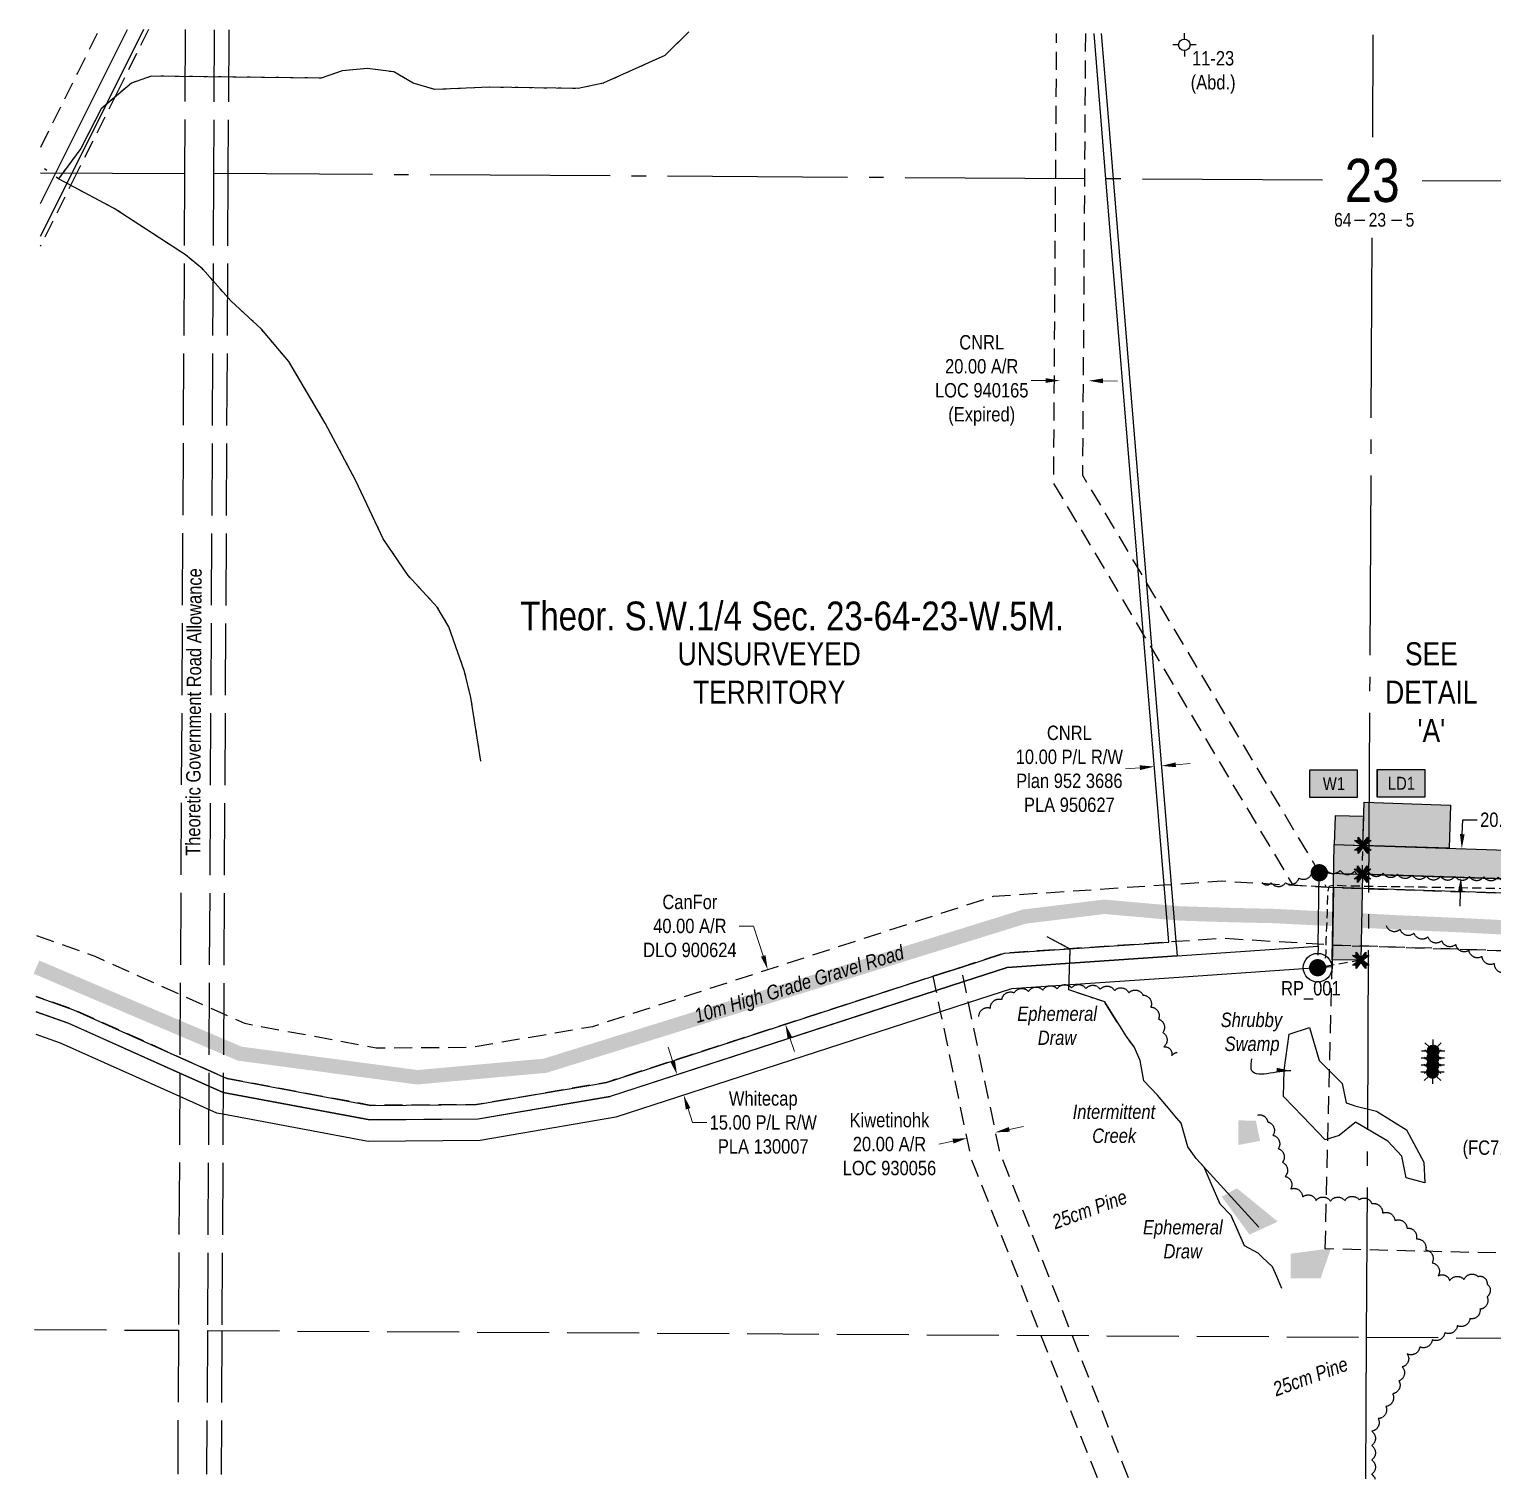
# Model space of a CAD drawing. Extents: x 474266 to 483948, y 6041075 to 6045149.
# Drawn here: x 475355 to 476372, y 6044139 to 6045149 of the extents above; entities that cross this region are included whole.
import ezdxf
from ezdxf.enums import TextEntityAlignment as Align

# ---------------------------------------------------------------- set-up
doc = ezdxf.new("R2010")
doc.units = 0
doc.header["$LTSCALE"] = 5
doc.header["$PDSIZE"] = 0.5
for name, pattern in [('0', [1, 1, 0]), ('foc-ACCESSROAD', [3.75, 2.5, -1.25]), ('foc-QUARTERLINE', [33, 25, -3, 2, -3]), ('foc-TIELINE', [1.875, 1.25, -0.625]), ('foc-TOPO', [1, 0.2, -0.8]), ('foc-TOPO-ephemeral', [6.25, 3.125, -0.625, 0.625, -0.625, 0.625, -0.625]), ('foc-TRAV', [1.875, 1.25, -0.625]), ('foc-UNSURVEYED', [12.5, 10, -2.5]), ('foc-WHEELTRACKS', [2, 0.4, -1.6]), ('UG_PIPE', [1.875, 1.25, -0.625])]:
    doc.linetypes.add(name, pattern=pattern)
doc.layers.get('Defpoints').update_dxf_attribs({"color": 9})
for name, color, linetype in [('10', 1, 'Continuous'), ('35', 37, 'Continuous'), ('9', 3, 'Continuous'), ('AS-PIPE-UG', 44, 'UG_PIPE'), ('AS-ROADS', 254, 'Continuous'), ('AS-UNDERLAY-H', 141, 'Continuous'), ('C-RW', 13, 'Continuous'), ('C-SYMBOL', 7, 'Continuous'), ('C-WS', 13, 'foc-ACCESSROAD'), ('C-WS-S', 8, 'Continuous'), ('DETAIL-T', 7, 'Continuous'), ('F-AR', 190, 'foc-ACCESSROAD'), ('F-RW', 190, 'Continuous'), ('F-WS-S', 8, 'Continuous'), ('L-MON', 1, 'Continuous'), ('L-QSEC', 8, 'foc-QUARTERLINE'), ('L-ROAD-T', 7, 'Continuous'), ('L-SECLBL', 7, 'Continuous'), ('L-TIE', 7, 'foc-TIELINE'), ('L-UNS-T', 3, 'Continuous'), ('L-USEC', 7, 'foc-UNSURVEYED'), ('P-PROPOSED', 10, 'Continuous'), ('P-PROPOSED-H', 21, 'Continuous'), ('P-TEMP-H', 41, 'Continuous'), ('P-TEMP_LOG DECK', 46, 'Continuous'), ('P-TEMP_WORKSPACE', 46, 'Continuous'), ('P-TRAV', 4, 'foc-TRAV'), ('P-TXT', 4, 'Continuous'), ('T-BUSH', 110, '0'), ('T-BUSH-T', 110, 'Continuous'), ('T-CREEK', 160, 'Continuous'), ('T-DRAW', 143, 'foc-TOPO-ephemeral'), ('T-GENERAL', 48, 'foc-TOPO'), ('T-WATER-P3', 160, 'foc-WHEELTRACKS'), ('T-WATER-T', 170, 'Continuous'), ('WETLAND', 143, 'Continuous'), ('WETLAND-T', 146, 'Continuous')]:
    doc.layers.add(name, color=color, linetype=linetype)
for name, color, linetype, lineweight in [('C-RW-T', 13, 'Continuous', 9), ('F-AR-T', 190, 'Continuous', 9), ('F-RW-T', 190, 'Continuous', 9), ('F-WS-T', 190, 'Continuous', 9)]:
    doc.layers.add(name, color=color, linetype=linetype, lineweight=lineweight)
doc.layers.add('P-100m WELL BORE BUFFER', color=7, linetype='Continuous', true_color=0xf5ffd6)
doc.styles.add('175L', font='ARIALN.TTF', dxfattribs={"height": 20})
doc.styles.add('80', font='ARIALN.TTF', dxfattribs={"height": 10})
doc.styles.add('80CG', font='ARIALN.TTF', dxfattribs={"height": 10})
doc.styles.add('80L', font='ARIALN.TTF', dxfattribs={"height": 10})
doc.styles.add('foc-LtypeFont', font='ARIALN.TTF', dxfattribs={"height": 7.35})
doc.styles.add('SIMPLEX', font='ARIALN.TTF')
doc.linetypes.add('foc-TOPO-flowdirection-NOLINE', pattern='A,0,[">",foc-LtypeFont,S=0.3,R=0,X=0,Y=-0.945],-20,[">",foc-LtypeFont,S=0.3,R=0,X=0,Y=-0.945],0', length=20)
doc.dimstyles.new('Compass 5 000', dxfattribs={"dimscale": 5, "dimtxt": 9, "dimasz": 2, "dimexe": 0.2, "dimexo": 0.0625, "dimgap": 0.5, "dimtad": 0, "dimtih": 1, "dimtoh": 1, "dimzin": 0, "dimdsep": 46, "dimtxsty": '80CG', "dimcen": 0.1, "dimse1": 1, "dimse2": 1, "dimclrd": 256, "dimclrt": 256, "dimaunit": 1, "dimadec": 4, "dimazin": 0, "dimtfac": 0.06, "dimtofl": 0, "dimtmove": 0, "dimatfit": 1, "dimfxl": 0.2, "dimtolj": 1, "dimtzin": 0, "dimlwd": -1, "dimarcsym": 0})

# ---------------------------------------------------------------- blocks, each defined once
blk = doc.blocks.new('L-SECLBL')
at = {"layer": '9', "color": 7}
for p, q in [((-5.1, -27.8), (-12.3, -27.8)), ((20.7, -27.8), (13.5, -27.8))]:
    blk.add_line(p, q, dxfattribs=at)
at = {"layer": '10', "color": 2, "style": 'SIMPLEX'}
blk.add_attdef('SEC', text='', height=30, dxfattribs=at).set_placement((0, 0), align=Align.MIDDLE)
at = {"layer": '10', "color": 5, "style": '80L'}
blk.add_attdef('TWP', text='', height=9.5, dxfattribs=at).set_placement((-14.4, -27.4), align=Align.MIDDLE_RIGHT)
blk.add_attdef('RGE', text='', height=9.5, dxfattribs=at).set_placement((3.6, -27.4), align=Align.MIDDLE_CENTER)
blk.add_attdef('MER', text='', height=9.5, dxfattribs=at).set_placement((23.2, -27.4), align=Align.MIDDLE_LEFT)
blk = doc.blocks.new('*D378')
at = {"layer": 'C-RW-T', "transparency": 16777216}
for p, q in [((475802.1, 6044431.9), (475799, 6044441.4)), ((475812.9, 6044398.6), (475816, 6044389.1)), ((475816, 6044389.1), (475826, 6044389.1))]:
    blk.add_line(p, q, dxfattribs=at)
for points in [[(475803.7, 6044432.4), (475800.5, 6044431.4), (475805.2, 6044422.4)], [(475814.5, 6044399.2), (475811.3, 6044398.1), (475809.8, 6044408.1)]]:
    blk.add_solid(points, dxfattribs=at)
at = {"layer": 'Defpoints', "color": 0, "transparency": 16777216}
for p in [(475806.9, 6044423), (475809.8, 6044408.1), (475811.5, 6044408.7)]:
    blk.add_point(p, dxfattribs=at)
at = {"layer": 'C-RW-T', "transparency": 16777216, "insert": (475865.1, 6044389.1), "char_height": 10, "attachment_point": 5, "style": '80CG'}
blk.add_mtext('\\A1;Whitecap\\P15.00 P/L R/W\\PPLA 130007', dxfattribs=at)
blk = doc.blocks.new('*D386')
at = {"layer": 'Defpoints', "color": 0, "transparency": 16777216}
for p in [(475851.5, 6044490), (475868.2, 6044495.4), (475863.8, 6044452)]:
    blk.add_point(p, dxfattribs=at)
at = {"layer": 'F-AR-T', "transparency": 16777216}
for p, q in [((475858.3, 6044525.7), (475848.3, 6044525.7)), ((475865.1, 6044504.9), (475858.3, 6044525.7)), ((475883.6, 6044447.9), (475886.7, 6044438.4))]:
    blk.add_line(p, q, dxfattribs=at)
for points in [[(475866.7, 6044505.4), (475863.5, 6044504.4), (475868.2, 6044495.4)], [(475885.2, 6044448.4), (475882, 6044447.4), (475880.5, 6044457.4)]]:
    blk.add_solid(points, dxfattribs=at)
at = {"layer": 'F-AR-T', "transparency": 16777216, "insert": (475814.1, 6044525.7), "char_height": 10, "attachment_point": 5, "style": '80CG'}
blk.add_mtext('\\A1;CanFor\\P40.00 A/R\\PDLO 900624', dxfattribs=at)
blk = doc.blocks.new('*D388')
at = {"layer": 'Defpoints', "color": 0, "transparency": 16777216}
for p in [(476003, 6044396.1), (476022.6, 6044400.2), (476026.3, 6044382.3)]:
    blk.add_point(p, dxfattribs=at)
at = {"layer": 'F-AR-T', "transparency": 16777216}
for p, q in [((476036.1, 6044384.3), (476045.9, 6044386.4)), ((475996.9, 6044376.2), (475987.1, 6044374.1))]:
    blk.add_line(p, q, dxfattribs=at)
for points in [[(476035.8, 6044386), (476036.4, 6044382.7), (476026.3, 6044382.3)], [(475996.6, 6044377.8), (475997.3, 6044374.5), (476006.7, 6044378.2)]]:
    blk.add_solid(points, dxfattribs=at)
at = {"layer": 'F-AR-T', "transparency": 16777216, "insert": (475952.8, 6044374.1), "char_height": 10, "attachment_point": 5, "style": '80CG'}
blk.add_mtext('\\A1;Kiwetinohk\\P20.00 A/R\\PLOC 930056', dxfattribs=at)
blk = doc.blocks.new('*D389')
at = {"layer": 'Defpoints', "color": 0, "transparency": 16777216}
for p in [(476071.3, 6044908.1), (476071.3, 6044904.8), (476091.3, 6044907.9)]:
    blk.add_point(p, dxfattribs=at)
at = {"layer": 'F-AR-T', "transparency": 16777216}
for p, q in [((476061.3, 6044904.9), (476051.3, 6044904.9)), ((476101.2, 6044904.6), (476111.2, 6044904.5))]:
    blk.add_line(p, q, dxfattribs=at)
for points in [[(476061.3, 6044906.5), (476061.3, 6044903.2), (476071.3, 6044904.8)], [(476101.3, 6044906.3), (476101.2, 6044902.9), (476091.2, 6044904.7)]]:
    blk.add_solid(points, dxfattribs=at)
at = {"layer": 'F-AR-T', "transparency": 16777216, "insert": (476016.9, 6044904.9), "char_height": 10, "attachment_point": 5, "style": '80CG'}
blk.add_mtext('\\A1;CNRL\\P20.00 A/R\\PLOC 940165\\P(Expired)', dxfattribs=at)
blk = doc.blocks.new('GABD')
for p, q in [((-0.81, 0), (-1.62, 0)), ((0, 0.81), (0, 1.62)), ((1.62, 0), (0.81, 0)), ((0, -0.81), (0, -1.62))]:
    blk.add_line(p, q)
blk.add_circle((0, 0), 0.8)
blk = doc.blocks.new('*D373')
at = {"layer": 'Defpoints', "color": 0, "transparency": 16777216}
for p in [(476136.8, 6044636.5), (476136.8, 6044636.5), (476141.8, 6044636.9)]:
    blk.add_point(p, dxfattribs=at)
at = {"layer": 'F-RW-T', "transparency": 16777216}
for p, q in [((476126.9, 6044635.7), (476116.9, 6044634.9)), ((476151.8, 6044637.8), (476161.7, 6044638.6))]:
    blk.add_line(p, q, dxfattribs=at)
for points in [[(476151.6, 6044639.4), (476151.9, 6044636.1), (476141.8, 6044637)], [(476126.7, 6044637.4), (476127, 6044634.1), (476136.8, 6044636.5)]]:
    blk.add_solid(points, dxfattribs=at)
at = {"layer": 'F-RW-T', "transparency": 16777216, "insert": (476077.8, 6044634.9), "char_height": 10, "attachment_point": 5, "style": '80CG'}
blk.add_mtext('\\A1;CNRL\\P10.00 P/L R/W\\PPlan 952 3686\\PPLA 950627', dxfattribs=at)
blk = doc.blocks.new('fdia')
at = {"color": 255, "const_width": 1}
blk.add_lwpolyline([(-0.5, 0, 1), (0.5, 0, 1)], format="xyb", close=True, dxfattribs=at)
blk = doc.blocks.new('Fdiaa')
blk.add_blockref('fdia', (0, 0))
blk = doc.blocks.new('fdib')
at = {"color": 1, "const_width": 1.6}
blk.add_lwpolyline([(-0.4, 0, 1), (0.4, 0, 1)], format="xyb", close=True, dxfattribs=at)
at = {"color": 1}
blk.add_circle((0, 0), 0.8, dxfattribs=at)
blk = doc.blocks.new('Fdibb')
blk.add_blockref('fdib', (0, 0))
blk = doc.blocks.new('fdicc')
for name in ['Fdibb', 'Fdiaa']:
    blk.add_blockref(name, (0, 0))
blk = doc.blocks.new('FDI')
blk.add_blockref('fdicc', (0, 0))
blk = doc.blocks.new('Temp_Area_Small_Pink')
at = {"true_color": 0xff8aff}
h = blk.add_hatch(color=211, dxfattribs=at)
h.dxf.hatch_style = 1
h.paths.add_polyline_path([(-16.8, -9.4), (16.3, -9.4), (16.3, 9.1), (-16.8, 9.1)])
at = {"color": 250}
for points in [[(-17, -9.6), (16.5, -9.6), (16.5, 9.3), (-17, 9.3)], [(-16.9, -9.5), (16.4, -9.5), (16.4, 9.2), (-16.9, 9.2)]]:
    blk.add_lwpolyline(points, close=True, dxfattribs=at)
at = {"color": 250, "style": '80L'}
blk.add_attdef('TEMPORARY', text='', height=9, dxfattribs=at).set_placement((0, -0.1), align=Align.MIDDLE_CENTER)
blk = doc.blocks.new('TEMP')
h = blk.add_hatch(color=255)
h.dxf.hatch_style = 1
h.paths.add_polyline_path([(0, 0.25), (-0.67, 1.15), (-0.67, 0.67), (-1.15, 0.67), (-0.25, 0), (-1.15, -0.67), (-0.67, -0.67), (-0.67, -1.15), (0, -0.25), (0.67, -1.15), (0.67, -0.67), (1.15, -0.67), (0.25, 0), (1.15, 0.67), (0.67, 0.67), (0.67, 1.15)])
h.paths.add_polyline_path([(0.57, 0.85), (0.57, 0.57), (0.85, 0.57), (0.08, 0), (0.85, -0.57), (0.57, -0.57), (0.57, -0.85), (0, -0.08), (-0.57, -0.85), (-0.57, -0.57), (-0.85, -0.57), (-0.08, 0), (-0.85, 0.57), (-0.57, 0.57), (-0.57, 0.85), (0, 0.08)], flags=16)
h = blk.add_hatch(color=1)
h.dxf.hatch_style = 1
h.paths.add_polyline_path([(0, 0.08), (-0.57, 0.85), (-0.57, 0.57), (-0.85, 0.57), (-0.08, 0), (-0.85, -0.57), (-0.57, -0.57), (-0.57, -0.85), (0, -0.08), (0.57, -0.85), (0.57, -0.57), (0.85, -0.57), (0.08, 0), (0.85, 0.57), (0.57, 0.57), (0.57, 0.85)])
at = {"color": 1}
for p, q in [((-0.08, 0), (0.08, 0)), ((0, 0.08), (0, -0.08))]:
    blk.add_line(p, q, dxfattribs=at)
at = {"color": 255, "flags": 128}
blk.add_lwpolyline([(-0.25, 0), (-1.15, 0.67), (-0.67, 0.67), (-0.67, 1.15), (0, 0.25), (0.67, 1.15), (0.67, 0.67), (1.15, 0.67), (0.25, 0), (1.15, -0.67), (0.67, -0.67), (0.67, -1.15), (0, -0.25), (-0.67, -1.15), (-0.67, -0.67), (-1.15, -0.67)], close=True, dxfattribs=at)
at = {"color": 1, "flags": 128}
blk.add_lwpolyline([(-0.08, 0), (-0.85, 0.57), (-0.57, 0.57), (-0.57, 0.85), (0, 0.08), (0.57, 0.85), (0.57, 0.57), (0.85, 0.57), (0.08, 0), (0.85, -0.57), (0.57, -0.57), (0.57, -0.85), (0, -0.08), (-0.57, -0.85), (-0.57, -0.57), (-0.85, -0.57)], close=True, dxfattribs=at)
blk = doc.blocks.new('*D572')
at = {"layer": 'Defpoints', "color": 0, "transparency": 16777216}
for p in [(476350.5, 6044579.5), (476361.2, 6044579.2), (476360.5, 6044559.2)]:
    blk.add_point(p, dxfattribs=at)
at = {"layer": 'P-TXT', "transparency": 16777216}
for p, q in [((476350.8, 6044589.5), (476351.2, 6044599.5)), ((476351.2, 6044599.5), (476361.2, 6044599.5)), ((476349.5, 6044549.5), (476349.2, 6044539.5))]:
    blk.add_line(p, q, dxfattribs=at)
for points in [[(476349.2, 6044589.6), (476352.5, 6044589.4), (476350.5, 6044579.5)], [(476347.9, 6044549.6), (476351.2, 6044549.5), (476349.9, 6044559.5)]]:
    blk.add_solid(points, dxfattribs=at)
at = {"layer": 'P-TXT', "transparency": 16777216, "insert": (476377.6, 6044599.5), "char_height": 10, "attachment_point": 5, "style": '80CG'}
blk.add_mtext('\\A1;20.00', dxfattribs=at)
blk = doc.blocks.new('GAS')
h = blk.add_hatch(color=255)
h.dxf.hatch_style = 1
edge = h.paths.add_edge_path()
edge.add_arc((0, 0), 0.9, 0, 360)
for p, q in [((-0.81, 0), (-1.62, 0)), ((-0.57, 0.57), (-1.14, 1.14)), ((0, 0.81), (0, 1.62)), ((0.57, 0.57), (1.14, 1.14)), ((1.62, 0), (0.81, 0)), ((-0.57, -0.57), (-1.14, -1.14)), ((0, -0.81), (0, -1.62)), ((1.14, -1.14), (0.57, -0.57))]:
    blk.add_line(p, q)
blk.add_circle((0, 0), 0.8)

msp = doc.modelspace()

# ---------------------------------------------------------------- hatches: boundary and pattern name
at = {"layer": 'AS-UNDERLAY-H'}
h = msp.add_hatch(color=256, dxfattribs=at)
h.dxf.hatch_style = 1
h.paths.add_polyline_path([(476195.124, 6044390.666), (476207.446, 6044390.288), (476210.286, 6044376.403), (476195.124, 6044373.474)])
h = msp.add_hatch(color=256, dxfattribs=at)
h.dxf.hatch_style = 1
h.paths.add_polyline_path([(476202.971, 6044311.217), (476222.698, 6044320.234), (476194.247, 6044343.422), (476183.739, 6044337.575)])
h = msp.add_hatch(color=256, dxfattribs=at)
h.dxf.hatch_style = 1
h.paths.add_polyline_path([(476231.496, 6044297.941), (476259.588, 6044301.69), (476252.425, 6044280.748), (476231.496, 6044280.748)])
at = {"layer": 'P-PROPOSED-H'}
h = msp.add_hatch(color=256, dxfattribs=at)
h.dxf.hatch_style = 1
h.paths.add_polyline_path([(478852.335, 6044304.301), (478872.914, 6044302.275), (478898.16, 6044301.069), (478899.116, 6044321.036), (478945.536, 6044318.818), (478943.867, 6044283.876), (478897.443, 6044286.094), (478871.821, 6044287.318), (478836.649, 6044290.78), (478841.896, 6044395.837), (478483.606, 6044430.18), (478374.101, 6044449.485), (478347.917, 6044456.808), (478120.448, 6044544.958), (477881.321, 6044574.361), (477815.392, 6044576.69), (477616.242, 6044572.426), (477461.158, 6044542.527), (477411.425, 6044541.682), (477344.799, 6044543.81), (477066.039, 6044565.202), (476928.894, 6044563.205), (476634.661, 6044570.976), (476634.551, 6044550.982), (476515.047, 6044554.139), (476281.464, 6044561.755), (476280.419, 6044501.871), (476260.432, 6044502.22), (476261.831, 6044582.395), (476515.637, 6044574.12), (476614.674, 6044571.504), (476614.784, 6044591.497), (476929.012, 6044583.198), (477066.66, 6044585.203), (477345.883, 6044563.775), (477411.574, 6044561.677), (477459.081, 6044562.484), (477614.121, 6044592.375), (477815.531, 6044596.687), (477882.897, 6044594.307), (478125.354, 6044564.495), (478354.235, 6044475.797), (478378.539, 6044469), (478486.299, 6044450.003), (478857.833, 6044414.391)])
at = {"layer": 'P-TEMP-H'}
h = msp.add_hatch(color=256, dxfattribs=at)
h.dxf.hatch_style = 1
h.paths.add_polyline_path([(476281.81, 6044581.744), (476282.787, 6044611.712), (476342.724, 6044609.758), (476341.747, 6044579.789)])
h = msp.add_hatch(color=256, dxfattribs=at)
h.dxf.hatch_style = 1
h.paths.add_polyline_path([(476261.831, 6044582.395), (476281.81, 6044581.744), (476282.462, 6044601.722), (476262.483, 6044602.374)])

# ---------------------------------------------------------------- linework, layer by layer
at = {"layer": '35', "color": 3}
msp.add_circle((476250.34, 6044496.709), 9.995, dxfattribs=at)
at = {"layer": 'AS-PIPE-UG', "flags": 128}
msp.add_lwpolyline([(476710.694, 6044541.22), (476700.736, 6044541.355), (476689.638, 6044541.328), (476575.792, 6044544.873), (476447.53, 6044549.3), (476379.869, 6044551.633), (476324.729, 6044552.605), (476267.385, 6044553.515), (476261.826, 6044553.913), (476258.018, 6044553.218), (476257.158, 6044547.886), (476256.938, 6044535.067), (476256.52, 6044525.184), (476256.136, 6044516.115), (476255.988, 6044511.945), (476255.958, 6044506.952), (476255.568, 6044503.403)], dxfattribs=at)
at = {"layer": 'AS-ROADS', "const_width": 9.995, "flags": 128}
msp.add_lwpolyline([(476399.84, 6044523.738), (476351.836, 6044526.173), (476304.929, 6044528.239), (476259.912, 6044530.665), (476219.077, 6044532.68), (476191.639, 6044533.267), (476154.557, 6044534.433), (476102.16, 6044539.071), (476046.458, 6044532.239), (475713.48, 6044428.588), (475624.722, 6044420.575), (475501.32, 6044436.979), (475360.052, 6044497.125)], dxfattribs=at)
at = {"layer": 'C-RW'}
for points in [[(475359.889, 6044466.122), (475382.209, 6044458.203), (475459.666, 6044423.492), (475489.755, 6044410.104), (475591.77, 6044391.03), (475666.709, 6044391.592), (475667.043, 6044391.622), (475758.622, 6044407.319), (475758.982, 6044407.408), (475985.287, 6044480.915), (476004.422, 6044487.13), (476034.63, 6044496.944), (476152.664, 6044504.862), (476250.603, 6044511.757), (476251.492, 6044562.732), (476515.048, 6044554.172)], [(476514.754, 6044544.182), (476261.308, 6044552.413), (476260.349, 6044497.415), (476153.825, 6044489.906), (476037.501, 6044482.104), (476007.505, 6044472.359), (475988.37, 6044466.143), (475762.59, 6044392.801), (475668.379, 6044376.64), (475590.599, 6044376.019), (475489.675, 6044394.869), (475485.309, 6044395.685), (475459.58, 6044407.189), (475376.714, 6044444.243), (475359.805, 6044450.238)]]:
    msp.add_lwpolyline(points, dxfattribs=at)
at = {"layer": 'C-WS', "flags": 128}
msp.add_lwpolyline([(476255.629, 6044301.33), (476260.349, 6044497.415), (476260.611, 6044512.436), (476522.215, 6044503.991), (476517.115, 6044294.95)], close=True, dxfattribs=at)
at = {"layer": 'F-AR'}
for points in [[(475437.889, 6045148.831), (475415.854, 6045104.673), (475388.148, 6045049.149), (475362.695, 6044998.14)], [(475363.059, 6045067.1), (475388.593, 6045118.273), (475403.916, 6045148.979)]]:
    msp.add_lwpolyline(points, dxfattribs=at)
at = {"layer": 'F-AR', "flags": 128}
for points in [[(476088.967, 6045145.984), (476088.292, 6045042.748), (476086.961, 6044838.972), (476120.855, 6044781.936), (476126.682, 6044772.132), (476251.492, 6044562.732), (476256.208, 6044552.717), (476233.39, 6044554.077), (476130.359, 6044726.804), (476124.54, 6044736.595), (476066.954, 6044833.495), (476068.303, 6045042.864), (476068.968, 6045146.071)], [(475360.168, 6044519.044), (475400.705, 6044504.667), (475459.954, 6044478.12), (475490.043, 6044464.638), (475504.583, 6044458.123), (475596.033, 6044441.011), (475662.25, 6044441.498), (475746.6, 6044455.938), (476025.056, 6044546.381), (476143.581, 6044554.353), (476148.588, 6044554.56), (476183.806, 6044557.031), (476261.308, 6044552.413), (476514.754, 6044544.182), (476928.696, 6044533.232), (477065.108, 6044535.201), (477343.172, 6044513.862), (477411.201, 6044511.69), (477464.274, 6044512.591), (477619.424, 6044542.503), (477815.183, 6044546.694), (477878.958, 6044544.442), (478113.089, 6044515.653), (478338.439, 6044428.324), (478367.444, 6044420.212), (478479.566, 6044400.446), (478853.957, 6044364.56), (478876.251, 6044362.423), (479004.406, 6044356.061), (479139.039, 6044348.004), (479558.838, 6044337.336), (479612.179, 6044335.981), (479658.84, 6044337.358)], [(479658.613, 6044297.354), (479612.273, 6044295.987), (479558.611, 6044297.35), (479137.351, 6044308.054), (479003.058, 6044316.071), (478873.261, 6044322.271), (478621.484, 6044347.11), (478474.18, 6044360.8), (478358.568, 6044381.181), (478325.803, 6044390.345), (478103.277, 6044476.579), (477875.806, 6044504.549), (477814.905, 6044506.7), (477623.666, 6044502.606), (477468.429, 6044472.677), (477410.902, 6044471.7), (477341.004, 6044473.932), (477063.864, 6044495.2), (476928.456, 6044493.246), (476513.576, 6044504.22), (476260.01, 6044512.455), (476184.533, 6044517.017), (476151.845, 6044514.824), (476146.858, 6044514.49), (476133.208, 6044513.574), (476032.723, 6044506.833), (476002.368, 6044496.973), (475983.233, 6044490.758), (475756.223, 6044417.027), (475665.822, 6044401.547), (475592.499, 6044401.002), (475492.596, 6044419.69), (475489.812, 6044420.937), (475459.723, 6044434.418), (475385.845, 6044467.518), (475359.944, 6044476.704)], [(476097.262, 6044142.119), (476058.145, 6044241.196), (476009.709, 6044363.884), (475988.37, 6044466.143), (475985.287, 6044480.917), (475983.233, 6044490.758), (476002.368, 6044496.973), (476004.422, 6044487.132), (476007.505, 6044472.359), (476028.955, 6044369.604), (476079.696, 6044241.072), (476118.797, 6044142.033)]]:
    msp.add_lwpolyline(points, dxfattribs=at)
at = {"layer": 'F-RW'}
for points in [[(475434.495, 6045148.845), (475384.754, 6045049.168), (475362.731, 6045005.036)], [(475362.851, 6045027.792), (475373.55, 6045049.233), (475423.283, 6045148.894)], [(476099.967, 6045145.936), (476104.969, 6045085.095), (476108.266, 6045044.963), (476130.509, 6044774.365), (476134.252, 6044728.832), (476148.588, 6044554.56), (476151.845, 6044514.824), (476151.918, 6044513.938), (476152, 6044512.931), (476152.664, 6044504.862), (476034.63, 6044496.944), (476004.422, 6044487.132), (475985.287, 6044480.917), (475758.623, 6044407.298), (475666.709, 6044391.558), (475591.609, 6044391), (475489.755, 6044410.053), (475459.666, 6044423.492), (475382.126, 6044458.233), (475359.889, 6044466.12)], [(475359.944, 6044476.704), (475385.845, 6044467.518), (475459.723, 6044434.418), (475489.812, 6044420.937), (475492.596, 6044419.69), (475592.499, 6044401.002), (475665.822, 6044401.547), (475756.223, 6044417.027), (475983.233, 6044490.758), (476002.368, 6044496.973), (476032.723, 6044506.833), (476133.208, 6044513.574), (476146.858, 6044514.49), (476143.581, 6044554.353), (476128.432, 6044738.649), (476124.689, 6044784.179), (476103.249, 6045044.993), (476094.95, 6045145.958)]]:
    msp.add_lwpolyline(points, dxfattribs=at)
at = {"layer": 'L-QSEC'}
for p, q in [((476288.777, 6045145.11), (476288.415, 6045073.939)), ((475362.965, 6045049.301), (475462.964, 6045048.719)), ((476253.651, 6045044.141), (475483.08, 6045048.618)), ((477093.458, 6045039.261), (476322.932, 6045043.738)), ((476288.059, 6045003.94), (476284.172, 6044239.897)), ((476284.172, 6044239.897), (476283.671, 6044141.368))]:
    msp.add_line(p, q, dxfattribs=at)
at = {"layer": 'L-TIE'}
msp.add_line((476280.419, 6044501.871), (476250.34, 6044496.709), dxfattribs=at)
at = {"layer": 'L-USEC'}
for p, q in [((475463.491, 6045148.719), (475462.964, 6045048.719)), ((475483.608, 6045148.631), (475483.08, 6045048.612)), ((475493.671, 6045148.587), (475493.143, 6045048.559)), ((475462.964, 6045048.719), (475458.723, 6044244.692)), ((475483.08, 6045048.612), (475478.839, 6044244.586)), ((475493.143, 6045048.559), (475488.902, 6044244.533)), ((475358.724, 6044245.275), (475458.723, 6044244.692)), ((475458.723, 6044244.692), (475458.195, 6044144.694)), ((475478.839, 6044244.586), (475478.312, 6044144.613)), ((475478.839, 6044244.575), (476284.172, 6044239.897)), ((475488.902, 6044244.533), (475488.375, 6044144.573)), ((476284.172, 6044239.897), (477089.516, 6044235.225))]:
    msp.add_line(p, q, dxfattribs=at)
at = {"layer": 'P-PROPOSED', "flags": 128}
msp.add_lwpolyline([(476515.047, 6044554.139), (476281.464, 6044561.755), (476280.419, 6044501.871), (476260.432, 6044502.22), (476261.831, 6044582.395), (476515.637, 6044574.12)], dxfattribs=at)
at = {"layer": 'P-TEMP_LOG DECK'}
msp.add_lwpolyline([(476281.81, 6044581.744), (476282.787, 6044611.712), (476342.724, 6044609.758), (476341.747, 6044579.789)], close=True, dxfattribs=at)
at = {"layer": 'P-TEMP_WORKSPACE'}
msp.add_lwpolyline([(476261.831, 6044582.395), (476281.81, 6044581.744), (476282.462, 6044601.722), (476262.483, 6044602.374)], close=True, dxfattribs=at)
at = {"layer": 'P-TRAV'}
for p, q in [((476281.464, 6044561.755), (476281.813, 6044581.744)), ((476250.603, 6044511.757), (476250.34, 6044496.709))]:
    msp.add_line(p, q, dxfattribs=at)
at = {"layer": 'T-BUSH', "flags": 128}
for points in [[(476211.866, 6044555.888, 0.52056705), (476218.12, 6044555.83, 0.52056705), (476228.115, 6044555.738, 0.52056705), (476237.387, 6044558.996, 0.52056705), (476246.458, 6044563.194, 0.52056705), (476255.984, 6044565.108, 0.52056705), (476265.958, 6044564.453, 0.52056705), (476275.931, 6044563.797, 0.52056705), (476285.904, 6044563.142, 0.52056705), (476295.877, 6044562.487, 0.52056705), (476305.851, 6044561.832, 0.52056705), (476315.824, 6044561.176, 0.52056705), (476325.797, 6044560.521, 0.52056705), (476335.789, 6044560.339, 0.52056705), (476345.783, 6044560.205, 0.52056705), (476355.777, 6044560.071, 0.52056705), (476365.771, 6044559.937, 0.52056705), (476375.765, 6044559.803, 0.52056705), (476385.758, 6044559.669, 0.52056705), (476395.752, 6044559.535, 0.52056705), (476405.746, 6044559.402, 0.52056705), (476415.74, 6044559.268, 0.52056705), (476425.734, 6044559.134, 0.52056705), (476435.728, 6044559, 0.52056705), (476445.721, 6044558.866, 0.52056705), (476455.713, 6044558.606, 0.52056705), (476465.704, 6044558.347, 0.52056705), (476475.696, 6044558.087, 0.52056705), (476485.687, 6044557.827, 0.52056705), (476495.678, 6044557.567, 0.52056705), (476505.67, 6044557.308, 0.52056705), (476515.661, 6044557.046, 0.52056705), (476525.652, 6044556.772, 0.52056705), (476535.643, 6044556.497, 0.52056705), (476545.634, 6044556.223, 0.52056705), (476555.625, 6044555.948, 0.52056705), (476565.616, 6044555.674, 0.52056705), (476575.607, 6044555.399, 0.52056705), (476585.598, 6044555.125, 0.52056705), (476595.589, 6044554.85, 0.52056705), (476605.58, 6044554.576, 0.52056705), (476614.771, 6044555.5, 0.52056705), (476618.361, 6044564.828, 0.52056705), (476621.951, 6044574.156, 0.52056705), (476625.541, 6044583.484, 0.52056705), (476629.13, 6044592.812, 0.52056705), (476632.108, 6044602.259, 0.52056705), (476632.299, 6044612.252, 0.52056705), (476632.489, 6044622.245, 0.52056705), (476632.679, 6044632.238, 0.52056705), (476632.869, 6044642.231, 0.43002723), (476634.339, 6044650.964, 0.31050925), (476631.96, 6044657.453, 0.52056705), (476632.023, 6044667.448, 0.52056705), (476632.087, 6044677.442, 0.52056705), (476632.15, 6044687.437, 0.52056705), (476632.214, 6044697.431, 0.52056705), (476632.278, 6044707.426, 0.52056705), (476632.341, 6044717.42, 0.52056705), (476632.405, 6044727.415, 0.52056705), (476632.469, 6044737.409, 0.52056705), (476632.229, 6044747.178, 0.52056705), (476623.685, 6044750.908, 0.52056705), (476622.181, 6044760.79, 0.52056705), (476622.038, 6044770.008, 0.52056705), (476630.745, 6044774.917, 0.52056705), (476631.528, 6044784.398, 0.52056705), (476631.424, 6044794.392, 0.52056705), (476623.22, 6044797.301, 0.52056705), (476622.953, 6044807.292, 0.52056705), (476622.217, 6044816.823, 0.52056705), (476612.232, 6044817.263, 0.52056705), (476602.919, 6044818.344, 0.52056705), (476602.966, 6044828.339, 0.52056705), (476603.013, 6044838.333, 0.52056705), (476603.059, 6044848.328, 0.52056705), (476603.106, 6044858.323, 0.52056705), (476603.153, 6044868.317, 0.52056705), (476603.199, 6044878.312, 0.52056705), (476607.312, 6044883.792, 0.52056705), (476617.256, 6044882.794, 0.52056705), (476627.201, 6044881.797, 0.52056705), (476633.12, 6044887.792, 0.52056705), (476633.15, 6044897.787, 0.52056705), (476633.18, 6044907.781, 0.52056705), (476633.21, 6044917.776, 0.52056705), (476633.24, 6044927.771, 0.52056705), (476633.27, 6044937.765, 0.52056705), (476633.3, 6044947.76, 0.52056705), (476633.329, 6044957.755, 0.52056705), (476633.359, 6044967.749, 0.52056705), (476633.389, 6044977.744, 0.52056705), (476633.419, 6044987.739, 0.52056705), (476633.449, 6044997.734, 0.52056705), (476633.479, 6045007.728, 0.52056705), (476633.509, 6045017.723, 0.52056705), (476633.539, 6045027.718, 0.52056705), (476628.668, 6045034.677, 0.52056705), (476626.119, 6045044.341, 0.52056705), (476623.569, 6045054.005, 0.52056705), (476623.143, 6045063.979, 0.52056705), (476622.83, 6045073.969, 0.52056705), (476622.517, 6045083.958, 0.52056705), (476618.541, 6045088.534, 0.52056705), (476612.042, 6045091.879, 0.52056705), (476608.019, 6045101.029, 0.52056705), (476604.819, 6045109.913, 0.52056705), (476612.043, 6045115.429, 0.52056705), (476607.932, 6045124.539, 0.52056705), (476603.82, 6045133.649, 0.52056705), (476599.709, 6045142.759, 0.04504721), (476600.182, 6045143.749, 0.04504721)], [(476297.956, 6044525.966, 0.52056705), (476307.601, 6044523.347, 0.52056705), (476317.247, 6044520.729, 0.52056705), (476326.893, 6044518.111, 0.52056705), (476336.538, 6044515.492, 0.52056705), (476346.184, 6044512.874, 0.52056705), (476355.302, 6044508.809, 0.52056705), (476364.359, 6044504.584, 0.52056705), (476373.036, 6044499.726, 0.52056705), (476380.966, 6044493.643, 0.52056705), (476388.897, 6044487.56, 0.52056705), (476396.828, 6044481.478, 0.52056705), (476404.774, 6044475.415, 0.52056705), (476412.72, 6044469.353, 0.52056705), (476420.665, 6044463.29, 0.52056705), (476427.255, 6044456.038, 0.52056705), (476432.3, 6044447.738, 0.52056705), (476442.267, 6044448.481, 0.52056705), (476451.587, 6044450.884, 0.52056705), (476459.427, 6044457.083, 0.52056705), (476467.385, 6044463.115, 0.52056705), (476475.862, 6044468.41, 0.52056705), (476485.466, 6044470.129, 0.52056705), (476495.363, 6044469.892, 0.52056705), (476504.358, 6044465.534, 0.52056705), (476513.108, 6044460.772, 0.52056705), (476521.106, 6044454.777, 0.52056705), (476528.185, 6044447.845, 0.52056705), (476534.281, 6044439.925, 0.52056705), (476540.417, 6044432.038, 0.52056705), (476547.044, 6044424.556, 0.52056705), (476553.67, 6044417.073, 0.52056705), (476562.413, 6044412.375, 0.52056705), (476570.743, 6044406.99, 0.52056705), (476578.333, 6044400.488, 0.52056705), (476582.68, 6044391.853, 0.52056705), (476584.54, 6044382.11, 0.52056705), (476584.54, 6044372.116, 0.52056705), (476580.032, 6044363.615, 0.52056705), (476573.813, 6044355.791, 0.52056705), (476567.593, 6044347.968, 0.52056705), (476561.481, 6044340.06, 0.52056705), (476555.395, 6044332.132, 0.52056705), (476551.171, 6044323.487, 0.52056705), (476551.481, 6044313.654, 0.52056705), (476554.551, 6044304.142, 0.52056705), (476557.621, 6044294.631, 0.52056705), (476561.467, 6044285.534, 0.52056705), (476567.668, 6044277.695, 0.52056705), (476573.869, 6044269.857, 0.52056705), (476582.284, 6044264.957, 0.52056705), (476591.529, 6044261.16, 0.52056705), (476600.775, 6044257.363, 0.52056705), (476610.02, 6044253.565, 0.52056705), (476618.191, 6044247.827, 0.52056705), (476626.303, 6044241.988, 0.52056705), (476634.414, 6044236.149, 0.52056705), (476642.735, 6044230.631, 0.52056705), (476651.364, 6044225.589, 0.52056705), (476659.993, 6044220.546, 0.52056705), (476668.623, 6044215.503, 0.52056705), (476677.252, 6044210.46, 0.52056705), (476685.881, 6044205.417, 0.52056705), (476694.511, 6044200.375, 0.52056705), (476703.14, 6044195.332, 0.52056705), (476711.769, 6044190.289, 0.52056705), (476717.81, 6044182.894, 0.52056705), (476721.657, 6044173.669, 0.52056705), (476725.522, 6044164.458, 0.52056705), (476733.429, 6044158.345, 0.52056705), (476741.336, 6044152.231, 0.52056705), (476749.243, 6044146.118, 0.52056705), (476758.13, 6044141.603, 0.094872), (476758.934, 6044139.454, 0.094872)], [(476014.936, 6044462.714, -0.52056705), (476022.954, 6044468.681, -0.52056705), (476030.972, 6044474.649, -0.52056705), (476039.507, 6044479.263, -0.52056705), (476049.46, 6044480.178, -0.52056705), (476059.413, 6044481.092, -0.52056705), (476069.366, 6044482.007, -0.52056705), (476079.324, 6044482.678, -0.52056705), (476089.306, 6044482.188, -0.52056705), (476099.289, 6044481.697, -0.52056705), (476109.24, 6044480.908, -0.52056705), (476119.11, 6044479.33, -0.52056705), (476128.979, 6044477.751, -0.52056705), (476134.397, 6044469.386, -0.52056705), (476139.777, 6044460.963, -0.52056705), (476142.737, 6044451.733, -0.52056705), (476143.485, 6044441.767, -0.52056705), (476148.935, 6044435.6, -0.18932452), (476152.765, 6044437.886, -0.18932452)], [(476208.892, 6044394.346, -0.44036677), (476215.618, 6044389.56, -0.52056705), (476219.304, 6044380.27, -0.52056705), (476222.99, 6044370.98, -0.52056705), (476225.867, 6044361.454, -0.52056705), (476227.738, 6044351.636, -0.52056705), (476231.608, 6044342.988, -0.52056705), (476239.875, 6044337.37, -0.52056705), (476249.291, 6044335.013, -0.52056705), (476259.268, 6044334.427, -0.52056705), (476269.248, 6044334.884, -0.52056705), (476279.227, 6044335.439, -0.52056705), (476287.948, 6044332.698, -0.52056705), (476295.386, 6044326.103, -0.52056705), (476303.997, 6044321.027, -0.52056705), (476312.454, 6044315.77, -0.52056705), (476318.96, 6044308.183, -0.52056705), (476325.467, 6044300.596, -0.52056705), (476329.883, 6044291.649, -0.52056705), (476334.182, 6044282.626, -0.52056705), (476342.072, 6044279.074, -0.52056705), (476352.017, 6044280.07, -0.52056705), (476361.761, 6044282.126, -0.52056705), (476368.118, 6044276.745, -0.52056705), (476368.065, 6044268.079, -0.52056705), (476363.162, 6044259.369, -0.52056705), (476356.129, 6044252.795, -0.52056705), (476347.409, 6044247.909, -0.52056705), (476338.69, 6044243.024, -0.52056705), (476329.989, 6044238.107, -0.52056705), (476321.29, 6044233.185, -0.52056705), (476312.591, 6044228.264, -0.52056705), (476309.194, 6044219.244, -0.52056705), (476306.849, 6044209.551, -0.52056705), (476302.445, 6044200.579, -0.52056705), (476297.769, 6044191.76, -0.52056705), (476292.421, 6044183.316, -0.52056705), (476287.889, 6044174.589, -0.52056705), (476287.889, 6044164.594, -0.52056705), (476287.889, 6044154.6, -0.52056705), (476287.889, 6044144.605, -0.16950741), (476290.238, 6044141.342, -0.16950741)]]:
    msp.add_lwpolyline(points, format="xyb", dxfattribs=at)
at = {"layer": 'T-CREEK'}
msp.add_lwpolyline([(476171.564, 6044358.044), (476166.018, 6044364.134), (476160.242, 6044372.203), (476155.405, 6044388.753), (476152.455, 6044392.257), (476145.396, 6044400.64), (476139.169, 6044408.041), (476129.598, 6044418.14), (476126.979, 6044432.211)], dxfattribs=at)
at = {"layer": 'T-CREEK', "linetype": 'foc-TOPO-flowdirection-NOLINE', "flags": 128}
msp.add_lwpolyline([(476209.526, 6044316.358), (476166.018, 6044364.134), (476160.242, 6044372.203), (476155.405, 6044388.753), (476152.455, 6044392.257), (476145.396, 6044400.64), (476139.169, 6044408.041), (476129.598, 6044418.14), (476126.979, 6044432.211)], dxfattribs=at)
at = {"layer": 'T-DRAW', "flags": 128}
msp.add_lwpolyline([(476126.979, 6044432.211), (476122.788, 6044441.758), (476117.454, 6044448.931), (476102.362, 6044472.902), (476077.479, 6044481.363), (476078.309, 6044509.658), (476062.344, 6044518.191)], dxfattribs=at)
at = {"layer": 'T-DRAW', "linetype": 'foc-TOPO-flowdirection-NOLINE', "flags": 128}
for points in [[(476126.979, 6044432.211), (476122.788, 6044441.758), (476117.454, 6044448.931), (476102.362, 6044472.902), (476077.479, 6044481.363), (476078.309, 6044509.658), (476062.344, 6044518.191)], [(476225.453, 6044273.816), (476221.984, 6044281.988), (476219.086, 6044288.817), (476211.847, 6044295.629), (476209.064, 6044298.248), (476199.467, 6044303.434), (476190.178, 6044324.473), (476182.609, 6044332.328), (476176.418, 6044346.651), (476171.564, 6044358.044)]]:
    msp.add_lwpolyline(points, dxfattribs=at)
at = {"layer": 'T-DRAW'}
msp.add_lwpolyline([(476225.453, 6044273.816), (476221.984, 6044281.988), (476219.086, 6044288.817), (476211.847, 6044295.629), (476209.064, 6044298.248), (476199.467, 6044303.434), (476190.178, 6044324.473), (476182.609, 6044332.328), (476176.418, 6044346.651), (476171.564, 6044358.044)], dxfattribs=at)
at = {"layer": 'T-WATER-P3', "flags": 128}
for points in [[(475813.312, 6045147.189), (475796.713, 6045130.736), (475753.965, 6045111.424), (475736.581, 6045107.825), (475675.164, 6045108.663), (475636.929, 6045107.013), (475621.842, 6045111.524), (475608.459, 6045119.355), (475589.838, 6045121.67), (475572.563, 6045120.051), (475557.786, 6045115.007), (475439.868, 6045116.441), (475425.996, 6045111.555), (475404.903, 6045093.637), (475390.906, 6045066.12), (475375.271, 6045045.049)], [(475375.271, 6045045.049), (475363.22, 6045053.765), (475362.989, 6045053.856)], [(475375.271, 6045045.049), (475363.22, 6045053.765), (475362.989, 6045053.856)], [(475668.935, 6044640.251), (475661.962, 6044684.611), (475657.589, 6044702.491), (475646.575, 6044733.74), (475638.557, 6044747.386), (475618.25, 6044769.436), (475601.028, 6044794.833), (475582.063, 6044835.102), (475560.694, 6044875.251), (475535.423, 6044918.076), (475516.387, 6044940.455), (475495.065, 6044960.248), (475475.482, 6044982.4), (475463.527, 6044992.179), (475413.98, 6045024.488), (475375.271, 6045045.049)]]:
    msp.add_lwpolyline(points, dxfattribs=at)
at = {"layer": 'T-WATER-P3', "linetype": 'foc-TOPO-flowdirection-NOLINE', "flags": 128}
for points in [[(475813.312, 6045147.189), (475796.713, 6045130.736), (475753.965, 6045111.424), (475736.581, 6045107.825), (475675.164, 6045108.663), (475636.929, 6045107.013), (475621.842, 6045111.524), (475608.459, 6045119.355), (475589.838, 6045121.67), (475572.563, 6045120.051), (475557.786, 6045115.007), (475439.868, 6045116.441), (475425.996, 6045111.555), (475404.903, 6045093.637), (475390.906, 6045066.12), (475375.271, 6045045.049)], [(475668.935, 6044640.251), (475661.962, 6044684.611), (475657.589, 6044702.491), (475646.575, 6044733.74), (475638.557, 6044747.386), (475618.25, 6044769.436), (475601.028, 6044794.833), (475582.063, 6044835.102), (475560.694, 6044875.251), (475535.423, 6044918.076), (475516.387, 6044940.455), (475495.065, 6044960.248), (475475.482, 6044982.4), (475463.527, 6044992.179), (475413.98, 6045024.488), (475375.271, 6045045.049)]]:
    msp.add_lwpolyline(points, dxfattribs=at)
at = {"layer": 'WETLAND'}
msp.add_lwpolyline([(476226.571, 6044407.277), (476227.125, 6044425.541), (476230.46, 6044450.639), (476244.671, 6044455.132), (476251.417, 6044432.264), (476267.353, 6044416.198), (476270.148, 6044402.899), (476275.091, 6044401.179), (476276.171, 6044400.803), (476291.283, 6044396.995), (476312.043, 6044384.099), (476324.209, 6044361.656), (476324.845, 6044347.089), (476311.869, 6044350.709), (476308.743, 6044365.644), (476299.185, 6044376.173), (476276.645, 6044389.256), (476276.162, 6044388.863), (476265.261, 6044379.994), (476255.593, 6044377.068), (476239.951, 6044393.35), (476226.571, 6044407.277)], close=True, dxfattribs=at)

# ---------------------------------------------------------------- block references
at = {"layer": 'C-WS-S', "xscale": 5.000000000000053, "yscale": 5.000000000000053, "zscale": 5.000000000000053}
for p in [(476330.579, 6044438.796), (476330.298, 6044428.96), (476330.438, 6044433.878), (476330.157, 6044424.042)]:
    msp.add_blockref('GAS', p, dxfattribs=at)
at = {"layer": 'F-WS-S', "xscale": 5.000000000000053, "yscale": 5.000000000000053, "zscale": 5.000000000000053}
msp.add_blockref('GABD', (476157.719, 6045138.119), dxfattribs=at)
at = {"layer": 'L-MON', "color": 2, "xscale": 4.997373850000048, "yscale": 4.997373850000048, "zscale": 4.997373850000048}
for p in [(476281.813, 6044581.744), (476280.419, 6044501.871)]:
    msp.add_blockref('TEMP', p, dxfattribs=at)
at = {"layer": 'L-MON'}
for name, p, xscale, yscale, zscale in [('FDI', (476251.492, 6044562.732), 5.000000000000075, 5.000000000000075, 5.000000000000075), ('TEMP', (476281.464, 6044561.755), 4.997373850000026, 4.997373850000026, 4.997373850000026), ('FDI', (476250.34, 6044496.709), 5.000000000000075, 5.000000000000075, 5.000000000000075)]:
    msp.add_blockref(name, p, dxfattribs=dict(at, xscale=xscale, yscale=yscale, zscale=zscale))
at = {"layer": 'L-SECLBL'}
msp.add_blockref('L-SECLBL', (476288.263, 6045043.939), dxfattribs=at).add_auto_attribs({'SEC': '23', 'TWP': '64', 'RGE': '23', 'MER': '5'})
at = {"layer": 'P-100m WELL BORE BUFFER', "xscale": 0.99947477, "yscale": 0.99947477, "zscale": 0.99947477}
for p, values in [((476261.663, 6044624.754), {'TEMPORARY': 'W1'}), ((476308.573, 6044625.001), {'TEMPORARY': 'LD1'})]:
    msp.add_blockref('Temp_Area_Small_Pink', p, dxfattribs=at).add_auto_attribs(values)

# ---------------------------------------------------------------- texts
at = {"layer": '35', "color": 3, "style": '80'}
msp.add_attdef('RP_001', (476224.963, 6044477.445), 'RP', height=9.9947, dxfattribs=at)
at = {"layer": 'C-RW-T', "insert": (476350.707, 6044393.344), "char_height": 10, "attachment_point": 1, "style": '80L'}
msp.add_mtext_dynamic_manual_height_columns('\\pi35.34332;Whitecap\\P\\pi0.39447;(FC712) 2-23 (Surface)\\P\\pi27.15437;MSL 241312', width=117.81487, gutter_width=50, heights=[76.991], dxfattribs=at)
at = {"layer": 'C-SYMBOL', "color": 3, "style": '175L'}
msp.add_text('Theor. S.W.1/4 Sec. 23-64-23-W.5M.', height=19.9895, dxfattribs=at).set_placement((475885.212, 6044725.217), align=Align.BOTTOM_CENTER)
at = {"layer": 'DETAIL-T', "color": 3, "insert": (476329.362, 6044688.26), "char_height": 15.9916, "width": 63.6027, "attachment_point": 5, "style": '80CG'}
msp.add_mtext("SEE\\PDETAIL\\P'A'", dxfattribs=at)
at = {"layer": 'F-WS-T', "insert": (476177.713, 6045118.993), "char_height": 10, "width": 30.59795, "attachment_point": 5, "style": '80CG'}
msp.add_mtext('\\A1;11-23\\P(Abd.)', dxfattribs=at)
at = {"layer": 'L-ROAD-T', "style": '80L'}
msp.add_text('Theoretic Government Road Allowance', height=10, rotation=89.697783, dxfattribs=at).set_placement((475469.334, 6044674.423), align=Align.MIDDLE_CENTER)
at = {"layer": 'L-UNS-T', "color": 3, "insert": (475869.246, 6044701.464), "char_height": 16, "attachment_point": 5, "style": '80L'}
msp.add_mtext_dynamic_manual_height_columns('UNSURVEYED TERRITORY', width=126.41375, gutter_width=47.5, heights=[0], dxfattribs=at)
at = {"layer": 'T-BUSH-T', "char_height": 9.9947, "attachment_point": 1, "rotation": 20, "style": '80L'}
for insert in [(476064.702, 6044324.257), (476218.181, 6044208.091)]:
    msp.add_mtext_dynamic_manual_height_columns('{\\fArial Narrow|b0|i1|c0|p34;25cm Pine}', width=53.88322, gutter_width=49.947, heights=[0], dxfattribs=dict(at, insert=insert))
at = {"layer": 'T-GENERAL', "insert": (475816.221, 6044467.706), "char_height": 9.9947, "attachment_point": 1, "rotation": 17.290632, "style": '80L'}
msp.add_mtext_dynamic_manual_height_columns('{\\fArial Narrow|b0|i1|c0|p34;10m High Grade Gravel Road}', width=152.1271, gutter_width=49.947, heights=[0], dxfattribs=at)
at = {"layer": 'T-WATER-T', "char_height": 9.99989, "attachment_point": 1, "style": '80L'}
for s, insert in [('\\pi0.29692;{\\fArial Narrow|b0|i1|c0|p34;Ephemeral \\P\\pi14.56347;Draw}', (476041.317, 6044469.715)), ('\\pi-0.641;{\\fArial Narrow|b0|i1|c0|p34;Intermittent\\P\\pi12.89909;Creek}', (476080.787, 6044401.597)), ('\\pi0.29692;{\\fArial Narrow|b0|i1|c0|p34;Ephemeral \\P\\pi14.56347;Draw}', (476128.667, 6044321.338))]:
    msp.add_mtext_dynamic_manual_height_columns(s, width=55.92062, gutter_width=49.947, heights=[0], dxfattribs=dict(at, insert=insert))
at = {"layer": 'WETLAND-T', "insert": (476183.94, 6044465.49), "char_height": 9.99989, "attachment_point": 1, "style": '80L'}
msp.add_mtext_dynamic_manual_height_columns('\\pi-0.95537;{\\fArial Narrow|b0|i1|c0|p34;Shrubby \\P\\pi1.75264;Swamp}', width=40.63992, gutter_width=49.947, heights=[0], dxfattribs=at)

# ---------------------------------------------------------------- dimensions: what is measured, and where the dimension line sits
at = {"layer": 'C-RW-T'}
dim = msp.add_aligned_dim(p1=(475806.885, 6044422.968), p2=(475811.521, 6044408.696), distance=-1.772, text='Whitecap\\P15.00 P/L R/W\\PPLA 130007', dimstyle='Compass 5 000', dxfattribs=at)
dim.commit()
dim.dimension.update_dxf_attribs({"geometry": '*D378', "text_midpoint": (475865.101, 6044389.127)})
at = {"layer": 'F-AR-T'}
dim = msp.add_aligned_dim(p1=(476091.267, 6044907.925), p2=(476071.29, 6044908.054), distance=3.255, text='CNRL\\P20.00 A/R\\PLOC 940165\\P(Expired)', dimstyle='Compass 5 000', dxfattribs=at)
dim.commit()
dim.dimension.update_dxf_attribs({"geometry": '*D389', "text_midpoint": (476016.935, 6044904.928)})
for base, p1, p2, angle, text, picture, middle in [((475868.156, 6044495.42), (475863.821, 6044451.974), (475851.47, 6044490), 107.993885, 'CanFor\\P40.00 A/R\\PDLO 900624', '*D386', (475814.066, 6044525.653)), ((476026.307, 6044382.29), (476002.993, 6044396.066), (476022.578, 6044400.154), 11.790874, 'Kiwetinohk\\P20.00 A/R\\PLOC 930056', '*D388', (475952.843, 6044374.115))]:
    dim = msp.add_linear_dim(base=base, p1=p1, p2=p2, angle=angle, text=text, dimstyle='Compass 5 000', dxfattribs=at)
    dim.commit()
    dim.dimension.update_dxf_attribs({"geometry": picture, "text_midpoint": middle, "dimtype": 161})
at = {"layer": 'F-RW-T'}
dim = msp.add_aligned_dim(p1=(476141.811, 6044636.947), p2=(476136.826, 6044636.538), distance=-0.007, text='CNRL\\P10.00 P/L R/W\\PPlan 952 3686\\PPLA 950627', dimstyle='Compass 5 000', dxfattribs=at)
dim.commit()
dim.dimension.update_dxf_attribs({"geometry": '*D373', "text_midpoint": (476077.806, 6044634.906)})
at = {"layer": 'P-TXT'}
dim = msp.add_linear_dim(base=(476350.521, 6044579.503), p1=(476360.501, 6044559.192), p2=(476361.152, 6044579.157), angle=88.132503, text='20.00', dimstyle='Compass 5 000', dxfattribs=at)
dim.commit()
dim.dimension.update_dxf_attribs({"geometry": '*D572', "text_midpoint": (476377.564, 6044599.493), "dimtype": 161})

# ---------------------------------------------------------------- leaders
at = {"layer": 'WETLAND-T', "path_type": 1}
msp.add_leader([(476231.812, 6044425.042), (476204.229, 6044426.268), (476204.637, 6044433.416)], dimstyle='Compass 5 000', override={"dimgap": 0.5, "dimtad": 0}, dxfattribs=at)

doc.saveas('drawing.dxf')
